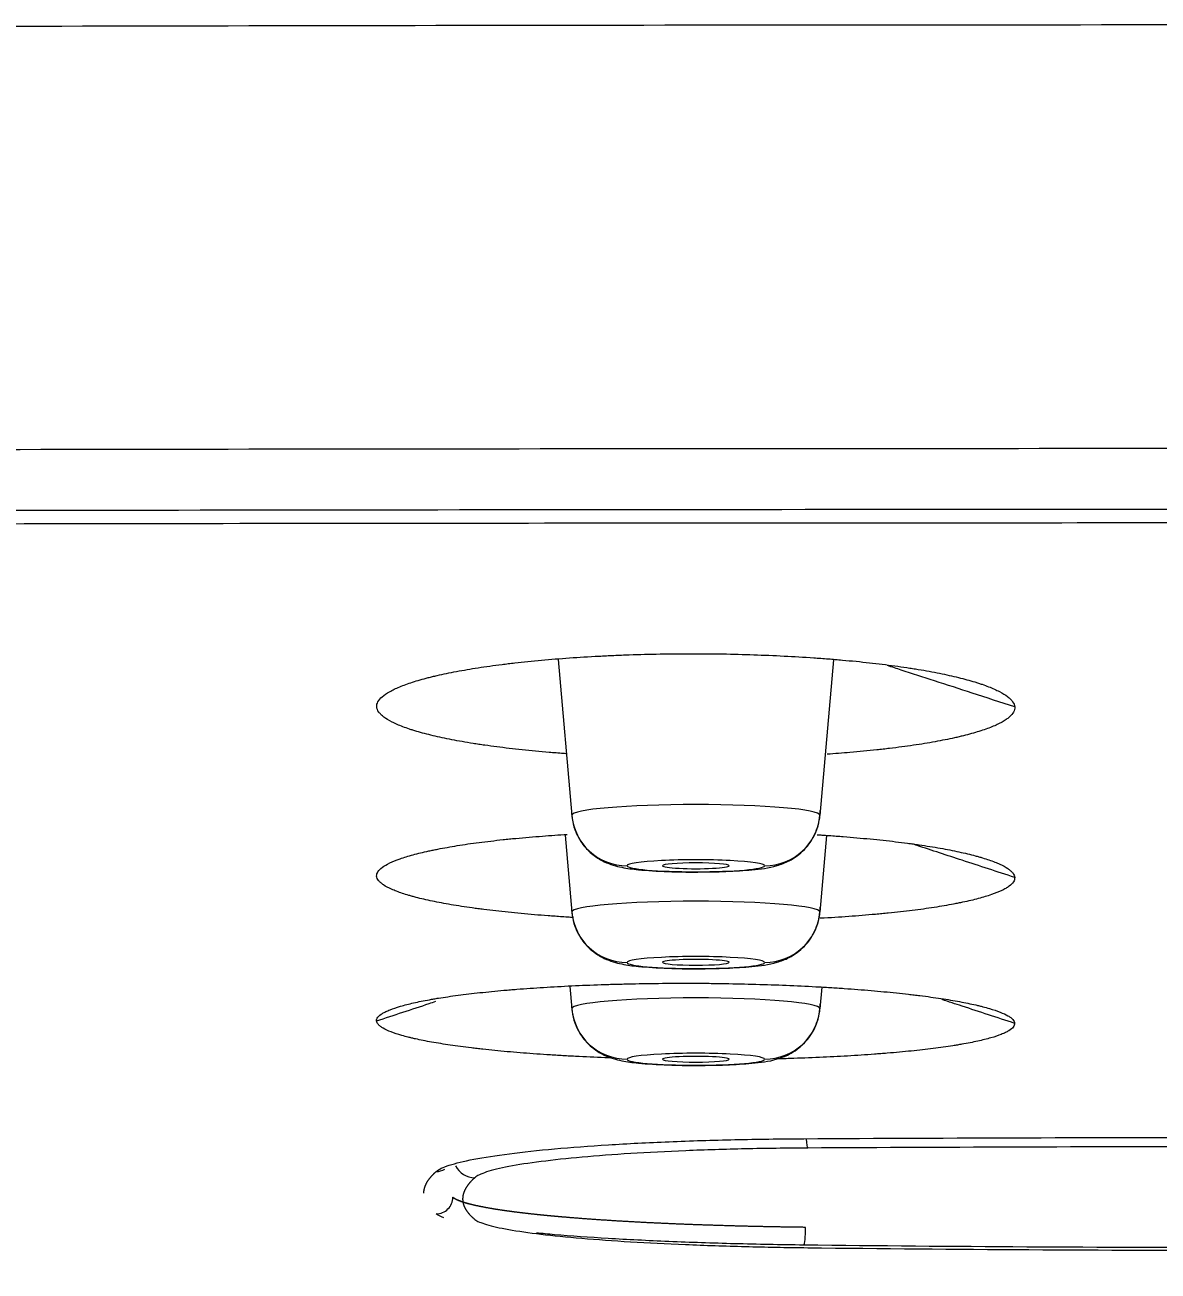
# Model space of a CAD drawing. Header units: millimetres. Extents: x 2433 to 4809, y -10272 to -6912.
# Drawn here: x 3162.69 to 3183.12, y -8021.01 to -7998.55 of the extents above; entities that cross this region are included whole.
import ezdxf

# ---------------------------------------------------------------- set-up
doc = ezdxf.new("R2010")
doc.units = ezdxf.units.MM
doc.layers.add('DIM', color=3, linetype='Continuous', lineweight=13)
doc.styles.add('ARIAL', font='arial.ttf')
doc.dimstyles.get("Standard").update_dxf_attribs({"dimtxt": 15, "dimasz": 15, "dimexe": 0.18, "dimexo": 0.0625, "dimgap": 4, "dimtad": 0, "dimtih": 1, "dimtoh": 1, "dimdec": 1, "dimdsep": 46, "dimtxsty": 'ARIAL', "dimcen": 0, "dimclrd": 3, "dimclre": 3, "dimclrt": 3, "dimadec": 0, "dimazin": 0, "dimtfac": 1, "dimtdec": 1, "dimtofl": 0, "dimtmove": 0, "dimatfit": 3, "dimfxl": 1, "dimtolj": 1, "dimtzin": 0, "dimarcsym": 0})

# ---------------------------------------------------------------- blocks, each defined once
blk = doc.blocks.new('*D39')
at = {"layer": 'Defpoints', "color": 0, "transparency": 16777216}
for p in [(3049.874, -8014.142), (3319.8, -8014.414), (3319.8, -8083.189)]:
    blk.add_point(p, dxfattribs=at)
at = {"layer": 'DIM', "color": 3, "lineweight": -2, "transparency": 16777216}
for p, q in [((3049.874, -8014.204), (3049.874, -8083.369)), ((3319.8, -8014.476), (3319.8, -8083.369)), ((3067.874, -8083.189), (3233.417, -8083.189)), ((3301.8, -8083.189), (3283.432, -8083.189))]:
    blk.add_line(p, q, dxfattribs=at)
at = {"layer": 'DIM', "color": 3, "transparency": 16777216}
for points in [[(3067.874, -8080.189), (3067.874, -8086.189), (3049.874, -8083.189)], [(3301.8, -8080.189), (3301.8, -8086.189), (3319.8, -8083.189)]]:
    blk.add_solid(points, dxfattribs=at)
at = {"layer": 'DIM', "color": 3, "transparency": 16777216, "insert": (3258.425, -8083.189), "char_height": 18, "attachment_point": 5, "style": 'ARIAL'}
blk.add_mtext('\\A1;270', dxfattribs=at)

msp = doc.modelspace()

# ---------------------------------------------------------------- linework, layer by layer
at = {"linetype": 'Continuous', "lineweight": 18}
for p, q in [((3172.305, -8009.988), (3172.551, -8012.797)), ((3177.27, -8009.992), (3177.024, -8012.797)), ((3172.429, -8013.154), (3172.551, -8014.54)), ((3177.145, -8013.161), (3177.024, -8014.54)), ((3172.516, -8015.881), (3172.551, -8016.283)), ((3177.058, -8015.892), (3177.024, -8016.283))]:
    msp.add_line(p, q, dxfattribs=at)
at = {"linetype": 'Continuous', "lineweight": 13}
for centre, major_axis, ratio, start_param, end_param in [((3174.787, -8012.797), (-2.236, 0), 0.087156, 3.141593, 6.283185), ((3173.547, -8012.71), (1, 0), 0.996195, 3.228859, 4.712389), ((3176.028, -8012.71), (-1, 0), 0.996195, 1.570796, 3.054326), ((3174.787, -8013.706), (1.24, 0), 0.087156, 0, 3.141593), ((3174.787, -8013.706), (1.24, 0), 0.087156, 3.141593, 6.283185), ((3174.787, -8014.54), (-2.236, 0), 0.087156, 3.141593, 6.283185), ((3173.547, -8014.453), (1, 0), 0.996195, 3.228859, 4.712389), ((3176.028, -8014.453), (-1, 0), 0.996195, 1.570796, 3.054326), ((3174.787, -8015.45), (1.24, 0), 0.087156, 0, 3.141593), ((3174.787, -8015.45), (1.24, 0), 0.087156, 3.141593, 6.283185), ((3174.787, -8016.283), (-2.236, 0), 0.087156, 3.141593, 6.283185), ((3173.547, -8016.196), (1, 0), 0.996195, 3.228859, 4.712389), ((3176.028, -8016.196), (-1, 0), 0.996195, 1.570796, 3.054326), ((3174.787, -8017.193), (1.24, 0), 0.087156, 0, 3.141593), ((3174.787, -8017.193), (1.24, 0), 0.087156, 3.141593, 6.283185), ((3176.806, -8018.395), (-0.002, 0.4), 0.099263, 2.189985, 3.042534), ((3170.109, -8018.918), (0.2, -0.223), 0.990754, 5.539274, 6.087322), ((3170.806, -8018.93), (-0.267, 0.298), 0.990756, 1.323308, 2.398224), ((3170.109, -8019.682), (0.19, 0.232), 0.991435, 3.824618, 5.403863), ((3176.736, -8020.244), (0.004, 0.3), 0.09872, 3.217163, 4.771994)]:
    msp.add_ellipse(centre, major_axis=major_axis, ratio=ratio, start_param=start_param, end_param=end_param, dxfattribs=at)
at = {"linetype": 'Continuous', "lineweight": 18}
for centre, major_axis, start_param, end_param in [((3174.787, -8013.706), (-0.6, 0), 3.141593, 6.283185), ((3174.787, -8013.706), (-0.6, 0), 0, 3.141593), ((3174.787, -8015.446), (0.6, 0), 0, 3.141593), ((3174.787, -8015.446), (0.6, 0), 3.141593, 6.283185), ((3174.787, -8017.193), (0.6, 0), 0, 3.141593), ((3174.787, -8017.193), (0.6, 0), 3.141593, 6.283185)]:
    msp.add_ellipse(centre, major_axis=major_axis, ratio=0.087156, start_param=start_param, end_param=end_param, dxfattribs=at)
at = {"linetype": 'Continuous', "lineweight": 13}
for points, knots in [([(3280.579, -7999.008), (3279.583, -7998.993), (3278.587, -7998.984), (3276.593, -7998.966), (3275.597, -7998.957), (3272.607, -7998.93), (3270.613, -7998.912), (3264.63, -7998.862), (3260.64, -7998.831), (3248.666, -7998.746), (3240.679, -7998.698), (3224.7, -7998.623), (3216.707, -7998.595), (3200.716, -7998.558), (3192.717, -7998.549), (3176.724, -7998.55), (3168.729, -7998.561), (3152.74, -7998.601), (3144.745, -7998.631), (3128.766, -7998.71), (3120.781, -7998.759), (3108.812, -7998.847), (3104.823, -7998.879), (3098.843, -7998.93), (3096.849, -7998.947), (3093.86, -7998.975), (3092.863, -7998.984), (3090.871, -7999.003), (3089.874, -7999.012), (3088.878, -7999.027)], [0, 0, 0, 0, 0.015625, 0.015625, 0.03125, 0.03125, 0.0625, 0.0625, 0.125, 0.125, 0.25, 0.25, 0.375, 0.375, 0.5, 0.5, 0.625, 0.625, 0.75, 0.75, 0.875, 0.875, 0.9375, 0.9375, 0.96875, 0.96875, 0.984375, 0.984375, 1, 1, 1, 1]), ([(3088.856, -8006.517), (3090.849, -8006.505), (3092.842, -8006.49), (3096.829, -8006.464), (3098.823, -8006.452), (3104.806, -8006.415), (3108.796, -8006.392), (3120.771, -8006.33), (3128.759, -8006.295), (3144.741, -8006.238), (3152.735, -8006.217), (3168.729, -8006.188), (3176.729, -8006.181), (3192.726, -8006.179), (3200.723, -8006.185), (3216.716, -8006.211), (3224.713, -8006.23), (3240.698, -8006.283), (3248.686, -8006.317), (3260.659, -8006.377), (3264.65, -8006.399), (3270.633, -8006.434), (3272.627, -8006.446), (3276.614, -8006.472), (3278.608, -8006.486), (3280.601, -8006.498)], [0, 0, 0, 0, 0.03125, 0.03125, 0.0625, 0.0625, 0.125, 0.125, 0.25, 0.25, 0.375, 0.375, 0.5, 0.5, 0.625, 0.625, 0.75, 0.75, 0.875, 0.875, 0.9375, 0.9375, 0.96875, 0.96875, 1, 1, 1, 1]), ([(3280.526, -8007.606), (3280.519, -8007.606), (3280.499, -8007.605), (3280.457, -8007.605), (3280.395, -8007.605), (3280.312, -8007.604), (3280.209, -8007.603), (3280.085, -8007.602), (3279.941, -8007.601), (3279.776, -8007.6), (3279.59, -8007.599), (3279.384, -8007.598), (3279.157, -8007.596), (3278.909, -8007.594), (3278.641, -8007.593), (3278.353, -8007.591), (3278.044, -8007.589), (3277.714, -8007.587), (3277.364, -8007.584), (3276.993, -8007.582), (3276.601, -8007.579), (3276.189, -8007.577), (3275.756, -8007.574), (3275.303, -8007.571), (3274.829, -8007.568), (3274.335, -8007.565), (3273.82, -8007.561), (3273.284, -8007.558), (3272.727, -8007.555), (3272.151, -8007.551), (3271.553, -8007.547), (3270.935, -8007.543), (3270.296, -8007.54), (3269.637, -8007.536), (3268.957, -8007.531), (3268.256, -8007.527), (3267.535, -8007.523), (3266.793, -8007.519), (3266.03, -8007.514), (3265.247, -8007.51), (3264.443, -8007.505), (3263.619, -8007.501), (3262.774, -8007.496), (3261.908, -8007.491), (3261.022, -8007.486), (3260.115, -8007.481), (3259.187, -8007.476), (3258.239, -8007.471), (3257.27, -8007.466), (3256.28, -8007.461), (3255.27, -8007.456), (3254.239, -8007.451), (3252.039, -8007.44), (3248.746, -8007.425), (3244.434, -8007.406), (3240.329, -8007.389), (3236.431, -8007.375), (3230.323, -8007.353), (3221.659, -8007.327), (3210.09, -8007.302), (3197.687, -8007.286), (3184.666, -8007.281), (3171.625, -8007.289), (3159.16, -8007.308), (3147.654, -8007.335), (3139.153, -8007.362), (3133.041, -8007.385), (3128.698, -8007.402), (3123.462, -8007.425), (3119.206, -8007.445), (3116.239, -8007.46), (3114.87, -8007.467), (3113.536, -8007.474), (3112.237, -8007.481), (3110.973, -8007.488), (3109.745, -8007.494), (3108.552, -8007.501), (3107.394, -8007.507), (3106.272, -8007.514), (3105.185, -8007.52), (3104.133, -8007.526), (3103.117, -8007.533), (3102.135, -8007.538), (3101.189, -8007.544), (3100.278, -8007.55), (3099.403, -8007.555), (3098.562, -8007.561), (3097.757, -8007.566), (3096.987, -8007.571), (3096.252, -8007.575), (3095.553, -8007.58), (3094.888, -8007.584), (3094.259, -8007.588), (3093.665, -8007.592), (3093.106, -8007.596), (3092.583, -8007.6), (3092.094, -8007.603), (3091.641, -8007.606), (3091.223, -8007.609), (3090.84, -8007.611), (3090.492, -8007.614), (3090.179, -8007.616), (3089.902, -8007.618), (3089.66, -8007.62), (3089.453, -8007.621), (3089.281, -8007.622), (3089.144, -8007.623), (3089.042, -8007.624), (3088.976, -8007.625), (3088.943, -8007.625), (3088.933, -8007.625)], [0, 0, 0, 0, 0.00011, 0.000328, 0.000653, 0.001086, 0.001627, 0.002275, 0.003031, 0.003894, 0.004865, 0.005944, 0.007131, 0.008425, 0.009827, 0.011336, 0.012953, 0.014678, 0.01651, 0.01845, 0.020497, 0.022652, 0.024915, 0.027286, 0.029764, 0.03235, 0.035043, 0.037844, 0.040753, 0.043769, 0.046893, 0.050125, 0.053464, 0.056911, 0.060465, 0.064127, 0.067897, 0.071775, 0.07576, 0.079853, 0.084053, 0.088361, 0.092777, 0.0973, 0.101931, 0.10667, 0.111516, 0.11647, 0.121531, 0.126701, 0.131977, 0.137362, 0.142854, 0.166443, 0.188951, 0.210378, 0.230724, 0.249989, 0.305985, 0.366316, 0.430982, 0.499982, 0.569953, 0.634944, 0.694953, 0.74998, 0.767983, 0.79065, 0.817983, 0.849981, 0.857318, 0.86447, 0.871439, 0.878224, 0.884825, 0.891243, 0.897476, 0.903525, 0.909391, 0.915072, 0.92057, 0.925883, 0.931013, 0.935959, 0.940721, 0.945299, 0.949693, 0.953903, 0.957929, 0.961772, 0.96543, 0.968905, 0.972196, 0.975302, 0.978225, 0.980964, 0.983519, 0.98589, 0.988078, 0.990081, 0.9919, 0.993536, 0.994988, 0.996256, 0.997339, 0.998239, 0.998955, 0.999487, 0.999836, 1, 1, 1, 1]), ([(3180.534, -8010.842), (3180.279, -8010.759), (3179.797, -8010.602), (3179.115, -8010.381), (3178.606, -8010.216), (3178.325, -8010.124), (3178.244, -8010.098)], [0, 0, 0, 0, 0.333875, 0.631636, 0.893282, 1, 1, 1, 1]), ([(3180.534, -8013.916), (3180.219, -8013.813), (3179.632, -8013.621), (3179.014, -8013.419), (3178.711, -8013.32), (3178.679, -8013.31)], [0, 0, 0, 0, 0.509658, 0.948817, 1, 1, 1, 1]), ([(3169.032, -8016.501), (3169.349, -8016.397), (3169.706, -8016.279), (3170.063, -8016.162), (3170.103, -8016.148)], [0, 0, 0, 0, 0.886591, 1, 1, 1, 1]), ([(3180.533, -8016.546), (3180.218, -8016.443), (3179.782, -8016.3), (3179.346, -8016.157), (3179.225, -8016.117)], [0, 0, 0, 0, 0.723565, 1, 1, 1, 1]), ([(3170.803, -8019.328), (3170.799, -8019.331), (3170.792, -8019.337), (3170.783, -8019.346), (3170.773, -8019.356), (3170.763, -8019.365), (3170.754, -8019.374), (3170.745, -8019.383), (3170.737, -8019.392), (3170.728, -8019.401), (3170.72, -8019.411), (3170.712, -8019.42), (3170.704, -8019.429), (3170.697, -8019.438), (3170.689, -8019.447), (3170.682, -8019.456), (3170.675, -8019.465), (3170.669, -8019.475), (3170.663, -8019.484), (3170.657, -8019.493), (3170.651, -8019.502), (3170.645, -8019.511), (3170.64, -8019.52), (3170.635, -8019.529), (3170.63, -8019.538), (3170.625, -8019.547), (3170.621, -8019.556), (3170.617, -8019.565), (3170.613, -8019.574), (3170.609, -8019.583), (3170.606, -8019.592), (3170.603, -8019.601), (3170.6, -8019.61), (3170.597, -8019.619), (3170.595, -8019.628), (3170.593, -8019.637), (3170.591, -8019.646), (3170.589, -8019.655), (3170.588, -8019.663), (3170.586, -8019.672), (3170.585, -8019.681), (3170.585, -8019.69), (3170.584, -8019.699), (3170.584, -8019.706), (3170.584, -8019.711), (3170.584, -8019.712)], [0, 0, 0, 0, 0.023612, 0.047218, 0.070818, 0.094413, 0.118002, 0.141586, 0.165165, 0.18874, 0.212309, 0.235874, 0.259434, 0.28299, 0.306541, 0.330089, 0.353632, 0.377172, 0.400708, 0.42424, 0.447769, 0.471295, 0.494818, 0.518337, 0.541854, 0.565368, 0.58888, 0.612389, 0.635896, 0.6594, 0.682903, 0.706404, 0.729903, 0.7534, 0.776896, 0.800391, 0.823884, 0.847376, 0.870868, 0.894359, 0.917849, 0.941338, 0.964828, 0.988317, 1, 1, 1, 1]), ([(3170.408, -8019.679), (3170.409, -8019.68), (3170.412, -8019.683), (3170.417, -8019.686), (3170.422, -8019.69), (3170.427, -8019.693), (3170.433, -8019.697), (3170.439, -8019.7), (3170.445, -8019.704), (3170.451, -8019.707), (3170.458, -8019.711), (3170.464, -8019.714), (3170.471, -8019.718), (3170.479, -8019.721), (3170.486, -8019.725), (3170.494, -8019.728), (3170.501, -8019.732), (3170.51, -8019.735), (3170.518, -8019.738), (3170.526, -8019.742), (3170.535, -8019.745), (3170.544, -8019.748), (3170.553, -8019.752), (3170.562, -8019.755), (3170.572, -8019.758), (3170.581, -8019.762), (3170.591, -8019.765), (3170.601, -8019.768), (3170.612, -8019.771), (3170.622, -8019.775), (3170.633, -8019.778), (3170.643, -8019.781), (3170.654, -8019.784), (3170.665, -8019.787), (3170.677, -8019.79), (3170.688, -8019.793), (3170.7, -8019.797), (3170.711, -8019.8), (3170.723, -8019.803), (3170.735, -8019.806), (3170.748, -8019.809), (3170.76, -8019.812), (3170.772, -8019.815), (3170.785, -8019.818), (3170.798, -8019.821), (3170.811, -8019.824), (3170.824, -8019.827), (3170.837, -8019.83), (3170.85, -8019.832), (3170.864, -8019.835), (3170.877, -8019.838), (3170.891, -8019.841), (3170.905, -8019.844), (3170.919, -8019.847), (3170.933, -8019.849), (3170.947, -8019.852), (3170.961, -8019.855), (3170.976, -8019.858), (3170.99, -8019.86), (3171.005, -8019.863), (3171.019, -8019.866), (3171.034, -8019.868), (3171.049, -8019.871), (3171.064, -8019.874), (3171.079, -8019.876), (3171.094, -8019.879), (3171.11, -8019.882), (3171.125, -8019.884), (3171.14, -8019.887), (3171.156, -8019.889), (3171.171, -8019.892), (3171.187, -8019.894), (3171.203, -8019.897), (3171.219, -8019.899), (3171.235, -8019.902), (3171.251, -8019.904), (3171.267, -8019.906), (3171.283, -8019.909), (3171.299, -8019.911), (3171.315, -8019.914), (3171.331, -8019.916), (3171.347, -8019.918), (3171.364, -8019.921), (3171.38, -8019.923), (3171.397, -8019.925), (3171.413, -8019.927), (3171.43, -8019.93), (3171.446, -8019.932), (3171.463, -8019.934), (3171.48, -8019.936), (3171.496, -8019.938), (3171.513, -8019.941), (3171.53, -8019.943), (3171.547, -8019.945), (3171.564, -8019.947), (3171.58, -8019.949), (3171.597, -8019.951), (3171.614, -8019.953), (3171.631, -8019.955), (3171.648, -8019.957), (3171.665, -8019.959), (3171.682, -8019.961), (3171.699, -8019.963), (3171.716, -8019.965), (3171.733, -8019.967), (3171.75, -8019.969), (3171.767, -8019.971), (3171.784, -8019.973), (3171.801, -8019.975), (3171.818, -8019.977), (3171.835, -8019.979), (3171.852, -8019.981), (3171.869, -8019.982), (3171.886, -8019.984), (3171.904, -8019.986), (3171.921, -8019.988), (3171.938, -8019.99), (3171.955, -8019.991), (3171.972, -8019.993), (3171.989, -8019.995), (3172.006, -8019.997), (3172.023, -8019.998), (3172.039, -8020), (3172.056, -8020.002), (3172.073, -8020.003), (3172.09, -8020.005), (3172.107, -8020.007), (3172.124, -8020.008), (3172.141, -8020.01), (3172.157, -8020.011), (3172.174, -8020.013), (3172.191, -8020.015), (3172.208, -8020.016), (3172.224, -8020.018), (3172.241, -8020.019), (3172.258, -8020.021), (3172.274, -8020.022), (3172.291, -8020.024), (3172.307, -8020.025), (3172.323, -8020.027), (3172.34, -8020.028), (3172.356, -8020.029), (3172.373, -8020.031), (3172.389, -8020.032), (3172.405, -8020.034), (3172.421, -8020.035), (3172.437, -8020.036), (3172.469, -8020.039), (3172.517, -8020.043), (3172.581, -8020.048), (3172.646, -8020.053), (3172.712, -8020.059), (3172.778, -8020.064), (3172.845, -8020.068), (3172.912, -8020.073), (3172.98, -8020.078), (3173.048, -8020.083), (3173.117, -8020.087), (3173.187, -8020.092), (3173.257, -8020.096), (3173.327, -8020.101), (3173.398, -8020.105), (3173.469, -8020.109), (3173.541, -8020.113), (3173.613, -8020.117), (3173.686, -8020.121), (3173.759, -8020.125), (3173.832, -8020.129), (3173.906, -8020.133), (3173.98, -8020.137), (3174.055, -8020.14), (3174.13, -8020.144), (3174.205, -8020.147), (3174.28, -8020.15), (3174.356, -8020.154), (3174.432, -8020.157), (3174.508, -8020.16), (3174.585, -8020.163), (3174.661, -8020.166), (3174.738, -8020.169), (3174.815, -8020.172), (3174.893, -8020.175), (3174.97, -8020.177), (3175.048, -8020.18), (3175.126, -8020.182), (3175.204, -8020.185), (3175.282, -8020.187), (3175.36, -8020.189), (3175.438, -8020.191), (3175.516, -8020.194), (3175.594, -8020.196), (3175.673, -8020.198), (3175.751, -8020.2), (3175.829, -8020.201), (3175.908, -8020.203), (3175.986, -8020.205), (3176.064, -8020.206), (3176.143, -8020.208), (3176.221, -8020.209), (3176.299, -8020.211), (3176.377, -8020.212), (3176.455, -8020.213), (3176.533, -8020.214), (3176.611, -8020.216), (3176.688, -8020.217), (3176.74, -8020.217), (3176.766, -8020.218)], [0, 0, 0, 0, 0.004487, 0.008961, 0.013422, 0.017868, 0.022301, 0.02672, 0.031125, 0.035516, 0.039894, 0.044257, 0.048607, 0.052942, 0.057264, 0.061571, 0.065865, 0.070144, 0.074409, 0.07866, 0.082896, 0.087119, 0.091327, 0.095521, 0.0997, 0.103865, 0.108015, 0.112151, 0.116273, 0.12038, 0.124472, 0.12855, 0.132614, 0.136662, 0.140696, 0.144716, 0.14872, 0.15271, 0.156685, 0.160645, 0.164591, 0.168521, 0.172437, 0.176338, 0.180224, 0.184095, 0.187951, 0.191792, 0.195618, 0.199429, 0.203225, 0.207006, 0.210772, 0.214523, 0.218259, 0.22198, 0.225685, 0.229376, 0.233051, 0.236711, 0.240357, 0.243986, 0.247601, 0.251201, 0.254785, 0.258354, 0.261908, 0.265446, 0.26897, 0.272478, 0.27597, 0.279448, 0.28291, 0.286358, 0.28979, 0.293207, 0.296608, 0.299995, 0.303366, 0.306723, 0.310064, 0.31339, 0.316701, 0.319997, 0.323278, 0.326543, 0.329794, 0.33303, 0.33625, 0.339456, 0.342646, 0.345821, 0.348982, 0.352127, 0.355257, 0.358373, 0.361473, 0.364558, 0.367628, 0.370683, 0.373724, 0.376749, 0.379759, 0.382754, 0.385735, 0.3887, 0.39165, 0.394586, 0.397506, 0.400411, 0.403302, 0.406177, 0.409038, 0.411883, 0.414714, 0.41753, 0.420331, 0.423116, 0.425887, 0.428643, 0.431384, 0.43411, 0.436822, 0.439518, 0.442199, 0.444866, 0.447517, 0.450154, 0.452776, 0.455382, 0.457974, 0.460551, 0.463113, 0.46566, 0.468193, 0.47071, 0.473213, 0.4757, 0.478173, 0.480631, 0.483074, 0.485502, 0.487915, 0.490313, 0.492697, 0.495065, 0.497419, 0.499758, 0.508951, 0.518124, 0.527277, 0.536411, 0.545524, 0.554618, 0.563692, 0.572746, 0.58178, 0.590795, 0.59979, 0.608766, 0.617722, 0.626658, 0.635575, 0.644473, 0.653351, 0.66221, 0.67105, 0.67987, 0.688671, 0.697453, 0.706215, 0.714959, 0.723684, 0.732389, 0.741076, 0.749744, 0.758393, 0.767023, 0.775633, 0.784223, 0.792793, 0.801343, 0.809873, 0.818382, 0.82687, 0.835338, 0.843784, 0.852209, 0.860612, 0.868994, 0.877353, 0.885691, 0.894006, 0.902299, 0.910569, 0.918816, 0.927041, 0.935242, 0.94342, 0.951574, 0.959705, 0.967812, 0.975895, 0.983954, 0.991989, 1, 1, 1, 1])]:
    msp.add_open_spline(points, degree=3, knots=knots, dxfattribs=at)
at = {"linetype": 'Continuous', "lineweight": 18}
for points, knots in [([(3089.038, -8007.828), (3089.043, -8007.828), (3089.057, -8007.828), (3089.081, -8007.828), (3089.111, -8007.827), (3089.148, -8007.827), (3089.191, -8007.827), (3089.24, -8007.827), (3089.297, -8007.826), (3089.359, -8007.826), (3089.428, -8007.825), (3089.504, -8007.825), (3089.586, -8007.824), (3089.675, -8007.823), (3089.77, -8007.823), (3089.872, -8007.822), (3089.98, -8007.821), (3090.095, -8007.821), (3090.216, -8007.82), (3090.344, -8007.819), (3090.478, -8007.818), (3090.619, -8007.817), (3090.767, -8007.816), (3090.921, -8007.816), (3091.081, -8007.815), (3091.248, -8007.814), (3091.422, -8007.813), (3091.601, -8007.812), (3091.788, -8007.81), (3091.981, -8007.809), (3092.18, -8007.808), (3092.386, -8007.807), (3092.599, -8007.806), (3092.818, -8007.804), (3093.043, -8007.803), (3093.275, -8007.802), (3093.514, -8007.8), (3093.759, -8007.799), (3094.011, -8007.797), (3094.269, -8007.796), (3094.533, -8007.794), (3094.804, -8007.793), (3095.082, -8007.791), (3095.366, -8007.789), (3095.657, -8007.788), (3095.954, -8007.786), (3096.258, -8007.784), (3096.568, -8007.782), (3096.885, -8007.78), (3097.208, -8007.779), (3097.538, -8007.777), (3097.874, -8007.775), (3098.217, -8007.773), (3098.566, -8007.771), (3098.922, -8007.769), (3099.284, -8007.767), (3099.653, -8007.765), (3100.028, -8007.763), (3100.41, -8007.761), (3100.799, -8007.758), (3101.193, -8007.756), (3101.595, -8007.754), (3102.003, -8007.752), (3102.417, -8007.75), (3102.838, -8007.747), (3103.266, -8007.745), (3103.7, -8007.743), (3104.141, -8007.74), (3104.588, -8007.738), (3105.041, -8007.735), (3105.501, -8007.733), (3105.968, -8007.731), (3106.441, -8007.728), (3106.921, -8007.726), (3107.407, -8007.723), (3107.9, -8007.721), (3108.399, -8007.718), (3108.905, -8007.716), (3109.418, -8007.713), (3109.936, -8007.71), (3110.462, -8007.708), (3110.994, -8007.705), (3111.532, -8007.703), (3112.077, -8007.7), (3112.629, -8007.697), (3113.187, -8007.695), (3113.752, -8007.692), (3114.323, -8007.689), (3114.9, -8007.686), (3115.485, -8007.684), (3116.075, -8007.681), (3116.673, -8007.678), (3117.277, -8007.676), (3117.887, -8007.673), (3118.504, -8007.67), (3119.127, -8007.667), (3119.757, -8007.665), (3120.394, -8007.662), (3121.037, -8007.659), (3121.686, -8007.656), (3122.342, -8007.654), (3123.005, -8007.651), (3123.674, -8007.648), (3124.35, -8007.645), (3125.032, -8007.643), (3125.721, -8007.64), (3126.416, -8007.637), (3127.118, -8007.634), (3127.827, -8007.632), (3128.542, -8007.629), (3129.263, -8007.626), (3129.991, -8007.624), (3130.726, -8007.621), (3131.467, -8007.618), (3132.215, -8007.616), (3132.969, -8007.613), (3133.73, -8007.61), (3134.497, -8007.608), (3135.271, -8007.605), (3136.052, -8007.603), (3139.988, -8007.59), (3146.968, -8007.57), (3156.879, -8007.548), (3166.457, -8007.532), (3175.702, -8007.523), (3185.547, -8007.519), (3196.237, -8007.522), (3208.013, -8007.534), (3220.183, -8007.556), (3231.714, -8007.586), (3242.281, -8007.622), (3250.541, -8007.654), (3257.458, -8007.685), (3262.741, -8007.711), (3266.978, -8007.733), (3270.131, -8007.75), (3272.688, -8007.764), (3274.694, -8007.776), (3276.127, -8007.784), (3276.986, -8007.789), (3277.711, -8007.794), (3278.269, -8007.797), (3278.626, -8007.799), (3278.884, -8007.801), (3279.043, -8007.802), (3279.137, -8007.802), (3279.2, -8007.803), (3279.265, -8007.803), (3279.329, -8007.803), (3279.392, -8007.804), (3279.454, -8007.804), (3279.516, -8007.804), (3279.578, -8007.805), (3279.639, -8007.805), (3279.699, -8007.805), (3279.758, -8007.806), (3279.817, -8007.806), (3279.876, -8007.806), (3279.933, -8007.806), (3279.99, -8007.807), (3280.047, -8007.807), (3280.102, -8007.807), (3280.158, -8007.807), (3280.212, -8007.808), (3280.266, -8007.808), (3280.319, -8007.808), (3280.372, -8007.808), (3280.407, -8007.809), (3280.424, -8007.809)], [0, 0, 0, 0, 0.00009, 0.000214, 0.000373, 0.000565, 0.000792, 0.001052, 0.001347, 0.001676, 0.002038, 0.002435, 0.002866, 0.003331, 0.003831, 0.004364, 0.004931, 0.005533, 0.006168, 0.006838, 0.007542, 0.008279, 0.009051, 0.009857, 0.010697, 0.011572, 0.01248, 0.013422, 0.014398, 0.015409, 0.016453, 0.017532, 0.018645, 0.019791, 0.020972, 0.022187, 0.023436, 0.024719, 0.026036, 0.027387, 0.028773, 0.030192, 0.031646, 0.033133, 0.034655, 0.03621, 0.0378, 0.039424, 0.041082, 0.042774, 0.0445, 0.04626, 0.048054, 0.049882, 0.051745, 0.053641, 0.055572, 0.057536, 0.059535, 0.061568, 0.063634, 0.065735, 0.06787, 0.070039, 0.072242, 0.074479, 0.076751, 0.079056, 0.081395, 0.083769, 0.086176, 0.088618, 0.091093, 0.093603, 0.096147, 0.098725, 0.101337, 0.103983, 0.106663, 0.109377, 0.112125, 0.114907, 0.117724, 0.120574, 0.123459, 0.126377, 0.12933, 0.132317, 0.135337, 0.138392, 0.141481, 0.144604, 0.147761, 0.150952, 0.154177, 0.157437, 0.16073, 0.164057, 0.167419, 0.170814, 0.174244, 0.177708, 0.181205, 0.184737, 0.188303, 0.191903, 0.195537, 0.199205, 0.202907, 0.206644, 0.210414, 0.214218, 0.218057, 0.221929, 0.225836, 0.229776, 0.233751, 0.23776, 0.241803, 0.24588, 0.249991, 0.303491, 0.355239, 0.405237, 0.453486, 0.499984, 0.559382, 0.620846, 0.684379, 0.749981, 0.801489, 0.849982, 0.879494, 0.909989, 0.932861, 0.945993, 0.959494, 0.972996, 0.977496, 0.981997, 0.986498, 0.988888, 0.990758, 0.992108, 0.992938, 0.993249, 0.99359, 0.993928, 0.994262, 0.994594, 0.994922, 0.995247, 0.995568, 0.995886, 0.996201, 0.996513, 0.996822, 0.997127, 0.997429, 0.997728, 0.998023, 0.998315, 0.998604, 0.99889, 0.999172, 0.999451, 0.999727, 1, 1, 1, 1]), ([(3169.036, -8010.842), (3169.034, -8010.811), (3169.041, -8010.78), (3169.074, -8010.719), (3169.126, -8010.658), (3169.213, -8010.598), (3169.293, -8010.553), (3169.321, -8010.538), (3169.382, -8010.509), (3169.415, -8010.494), (3169.519, -8010.451), (3169.597, -8010.423), (3169.768, -8010.368), (3169.861, -8010.341), (3169.989, -8010.308), (3170.015, -8010.302), (3170.068, -8010.289), (3170.095, -8010.282), (3170.177, -8010.263), (3170.234, -8010.251), (3170.409, -8010.214), (3170.533, -8010.191), (3170.793, -8010.146), (3170.93, -8010.125), (3171.145, -8010.095), (3171.218, -8010.086), (3171.331, -8010.071), (3171.369, -8010.067), (3171.445, -8010.058), (3171.484, -8010.053), (3171.68, -8010.031), (3171.84, -8010.014), (3172.169, -8009.985), (3172.338, -8009.971), (3172.682, -8009.946), (3172.858, -8009.936), (3173.083, -8009.924), (3173.129, -8009.921), (3173.22, -8009.917), (3173.265, -8009.915), (3173.403, -8009.909), (3173.494, -8009.905), (3173.771, -8009.896), (3173.956, -8009.891), (3174.328, -8009.884), (3174.515, -8009.883), (3174.797, -8009.883), (3174.891, -8009.883), (3175.033, -8009.884), (3175.08, -8009.884), (3175.175, -8009.886), (3175.222, -8009.886), (3175.458, -8009.89), (3175.645, -8009.895), (3176.014, -8009.908), (3176.197, -8009.915), (3176.557, -8009.934), (3176.735, -8009.944), (3176.955, -8009.96), (3176.999, -8009.963), (3177.087, -8009.969), (3177.217, -8009.979), (3177.344, -8009.99), (3177.595, -8010.012), (3177.757, -8010.028), (3178.072, -8010.063), (3178.224, -8010.082), (3178.445, -8010.112), (3178.518, -8010.122), (3178.624, -8010.138), (3178.659, -8010.144), (3178.729, -8010.155), (3178.763, -8010.16), (3178.932, -8010.188), (3179.06, -8010.212), (3179.3, -8010.26), (3179.413, -8010.286), (3179.625, -8010.338), (3179.723, -8010.365), (3179.837, -8010.4), (3179.86, -8010.407), (3179.903, -8010.421), (3179.967, -8010.442), (3180.026, -8010.463), (3180.137, -8010.507), (3180.268, -8010.565), (3180.365, -8010.625), (3180.425, -8010.671), (3180.443, -8010.687), (3180.474, -8010.718), (3180.487, -8010.733), (3180.519, -8010.78), (3180.532, -8010.811), (3180.534, -8010.842)], [0, 0, 0, 0, 0.03125, 0.03125, 0.0625, 0.09375, 0.09375, 0.109375, 0.109375, 0.125, 0.125, 0.15625, 0.15625, 0.1875, 0.1875, 0.195312, 0.195312, 0.203125, 0.203125, 0.21875, 0.21875, 0.25, 0.25, 0.28125, 0.28125, 0.296875, 0.296875, 0.304687, 0.304687, 0.3125, 0.3125, 0.34375, 0.34375, 0.375, 0.375, 0.40625, 0.40625, 0.414062, 0.414062, 0.421875, 0.421875, 0.4375, 0.4375, 0.46875, 0.46875, 0.5, 0.5, 0.515625, 0.515625, 0.523437, 0.523437, 0.53125, 0.53125, 0.5625, 0.5625, 0.59375, 0.59375, 0.625, 0.625, 0.632812, 0.632812, 0.640625, 0.65625, 0.65625, 0.6875, 0.6875, 0.71875, 0.71875, 0.734375, 0.734375, 0.742187, 0.742187, 0.75, 0.75, 0.78125, 0.78125, 0.8125, 0.8125, 0.84375, 0.84375, 0.851563, 0.851563, 0.859375, 0.875, 0.875, 0.90625, 0.9375, 0.9375, 0.953125, 0.953125, 0.96875, 0.96875, 1, 1, 1, 1]), ([(3172.444, -8011.686), (3172.429, -8011.685), (3172.327, -8011.677), (3172.227, -8011.669), (3171.976, -8011.648), (3171.814, -8011.633), (3171.499, -8011.599), (3171.346, -8011.581), (3171.125, -8011.553), (3171.053, -8011.543), (3170.946, -8011.528), (3170.911, -8011.522), (3170.841, -8011.512), (3170.807, -8011.507), (3170.638, -8011.48), (3170.511, -8011.457), (3170.27, -8011.411), (3170.157, -8011.386), (3169.946, -8011.336), (3169.847, -8011.31), (3169.733, -8011.276), (3169.711, -8011.269), (3169.667, -8011.256), (3169.604, -8011.235), (3169.545, -8011.214), (3169.434, -8011.172), (3169.368, -8011.144), (3169.254, -8011.086), (3169.205, -8011.056), (3169.155, -8011.019), (3169.146, -8011.011), (3169.128, -8010.996), (3169.12, -8010.988), (3169.096, -8010.965), (3169.083, -8010.95), (3169.051, -8010.904), (3169.039, -8010.873), (3169.036, -8010.842)], [0, 0, 0, 0, 0.007808, 0.050947, 0.050947, 0.137224, 0.137224, 0.223502, 0.223502, 0.266641, 0.266641, 0.28821, 0.28821, 0.30978, 0.30978, 0.396057, 0.396057, 0.482335, 0.482335, 0.568612, 0.568612, 0.590182, 0.590182, 0.611751, 0.65489, 0.65489, 0.741167, 0.741167, 0.827445, 0.827445, 0.849014, 0.849014, 0.870584, 0.870584, 0.913722, 0.913722, 1, 1, 1, 1]), ([(3180.534, -8010.842), (3180.537, -8010.873), (3180.53, -8010.904), (3180.497, -8010.965), (3180.472, -8010.996), (3180.42, -8011.041), (3180.401, -8011.056), (3180.357, -8011.086), (3180.333, -8011.1), (3180.254, -8011.145), (3180.193, -8011.174), (3180.054, -8011.23), (3179.977, -8011.257), (3179.805, -8011.311), (3179.712, -8011.337), (3179.584, -8011.369), (3179.558, -8011.375), (3179.505, -8011.387), (3179.478, -8011.394), (3179.395, -8011.412), (3179.338, -8011.424), (3179.163, -8011.459), (3179.039, -8011.482), (3178.779, -8011.524), (3178.642, -8011.544), (3178.426, -8011.573), (3178.353, -8011.582), (3178.24, -8011.596), (3178.202, -8011.6), (3178.125, -8011.609), (3178.087, -8011.613), (3177.891, -8011.634), (3177.73, -8011.65), (3177.431, -8011.675), (3177.293, -8011.686), (3177.153, -8011.696)], [0, 0, 0, 0, 0.084595, 0.084595, 0.16919, 0.16919, 0.211488, 0.211488, 0.253786, 0.253786, 0.338381, 0.338381, 0.422976, 0.422976, 0.507571, 0.507571, 0.52872, 0.52872, 0.549869, 0.549869, 0.592167, 0.592167, 0.676762, 0.676762, 0.761357, 0.761357, 0.803655, 0.803655, 0.824803, 0.824803, 0.845952, 0.845952, 0.930547, 0.930547, 1, 1, 1, 1]), ([(3172.547, -8012.71), (3172.549, -8012.848), (3172.593, -8013.072), (3172.757, -8013.347), (3172.944, -8013.525), (3173.132, -8013.636), (3173.305, -8013.7), (3173.501, -8013.747), (3173.781, -8013.784), (3174.238, -8013.811), (3174.64, -8013.821), (3174.817, -8013.818), (3174.826, -8013.818)], [0, 0, 0, 0, 0.122527, 0.215408, 0.294634, 0.364592, 0.427727, 0.496738, 0.634659, 0.831916, 0.991471, 1, 1, 1, 1]), ([(3174.826, -8013.818), (3175.004, -8013.818), (3175.349, -8013.812), (3175.853, -8013.777), (3176.143, -8013.745), (3176.49, -8013.621), (3176.752, -8013.432), (3176.952, -8013.143), (3177.021, -8012.887), (3177.028, -8012.739), (3177.028, -8012.71)], [0, 0, 0, 0, 0.162675, 0.337768, 0.550867, 0.638384, 0.752048, 0.857541, 0.972916, 1, 1, 1, 1]), ([(3169.034, -8013.892), (3169.033, -8013.865), (3169.041, -8013.839), (3169.075, -8013.786), (3169.128, -8013.733), (3169.217, -8013.681), (3169.325, -8013.63), (3169.387, -8013.605), (3169.527, -8013.555), (3169.605, -8013.531), (3169.778, -8013.484), (3169.872, -8013.461), (3170, -8013.433), (3170.027, -8013.427), (3170.08, -8013.416), (3170.107, -8013.411), (3170.19, -8013.394), (3170.247, -8013.384), (3170.424, -8013.352), (3170.548, -8013.332), (3170.809, -8013.294), (3170.946, -8013.277), (3171.162, -8013.251), (3171.236, -8013.243), (3171.349, -8013.231), (3171.387, -8013.227), (3171.464, -8013.219), (3171.503, -8013.215), (3171.699, -8013.196), (3171.86, -8013.183), (3172.169, -8013.159), (3172.317, -8013.149), (3172.467, -8013.14)], [0, 0, 0, 0, 0.084203, 0.084203, 0.168407, 0.25261, 0.25261, 0.336814, 0.336814, 0.421017, 0.421017, 0.505221, 0.505221, 0.526271, 0.526271, 0.547322, 0.547322, 0.589424, 0.589424, 0.673627, 0.673627, 0.757831, 0.757831, 0.799933, 0.799933, 0.820983, 0.820983, 0.842034, 0.842034, 0.926238, 0.926238, 1, 1, 1, 1]), ([(3176.977, -8013.146), (3177.005, -8013.148), (3177.033, -8013.15), (3177.105, -8013.154), (3177.235, -8013.163), (3177.361, -8013.173), (3177.612, -8013.193), (3177.773, -8013.207), (3178.087, -8013.238), (3178.239, -8013.254), (3178.46, -8013.28), (3178.532, -8013.29), (3178.638, -8013.304), (3178.674, -8013.308), (3178.743, -8013.318), (3178.777, -8013.323), (3178.945, -8013.347), (3179.072, -8013.368), (3179.312, -8013.41), (3179.424, -8013.432), (3179.635, -8013.478), (3179.733, -8013.502), (3179.846, -8013.532), (3179.869, -8013.538), (3179.912, -8013.55), (3179.975, -8013.569), (3180.033, -8013.588), (3180.144, -8013.625), (3180.274, -8013.676), (3180.37, -8013.728), (3180.428, -8013.768), (3180.446, -8013.782), (3180.476, -8013.808), (3180.489, -8013.822), (3180.52, -8013.862), (3180.532, -8013.889), (3180.534, -8013.916)], [0, 0, 0, 0, 0.013434, 0.013434, 0.034425, 0.076406, 0.076406, 0.160369, 0.160369, 0.244333, 0.244333, 0.286314, 0.286314, 0.307305, 0.307305, 0.328296, 0.328296, 0.412259, 0.412259, 0.496222, 0.496222, 0.580185, 0.580185, 0.601176, 0.601176, 0.622166, 0.664148, 0.664148, 0.748111, 0.832074, 0.832074, 0.874055, 0.874055, 0.916037, 0.916037, 1, 1, 1, 1]), ([(3172.583, -8014.639), (3172.557, -8014.638), (3172.532, -8014.636), (3172.463, -8014.632), (3172.334, -8014.623), (3172.207, -8014.614), (3171.957, -8014.595), (3171.795, -8014.582), (3171.481, -8014.552), (3171.329, -8014.536), (3171.108, -8014.511), (3171.036, -8014.502), (3170.929, -8014.489), (3170.894, -8014.484), (3170.825, -8014.475), (3170.791, -8014.471), (3170.623, -8014.447), (3170.496, -8014.427), (3170.256, -8014.387), (3170.144, -8014.365), (3169.933, -8014.321), (3169.835, -8014.299), (3169.722, -8014.269), (3169.7, -8014.263), (3169.657, -8014.251), (3169.593, -8014.233), (3169.535, -8014.215), (3169.425, -8014.179), (3169.36, -8014.154), (3169.247, -8014.103), (3169.198, -8014.078), (3169.149, -8014.045), (3169.14, -8014.039), (3169.123, -8014.025), (3169.114, -8014.019), (3169.092, -8013.999), (3169.079, -8013.986), (3169.048, -8013.946), (3169.036, -8013.919), (3169.034, -8013.892)], [0, 0, 0, 0, 0.01219, 0.01219, 0.033207, 0.075242, 0.075242, 0.159311, 0.159311, 0.24338, 0.24338, 0.285414, 0.285414, 0.306431, 0.306431, 0.327449, 0.327449, 0.411517, 0.411517, 0.495586, 0.495586, 0.579655, 0.579655, 0.600673, 0.600673, 0.62169, 0.663724, 0.663724, 0.747793, 0.747793, 0.831862, 0.831862, 0.852879, 0.852879, 0.873897, 0.873897, 0.915931, 0.915931, 1, 1, 1, 1]), ([(3180.534, -8013.916), (3180.536, -8013.943), (3180.528, -8013.97), (3180.494, -8014.023), (3180.468, -8014.049), (3180.415, -8014.088), (3180.395, -8014.101), (3180.362, -8014.12), (3180.35, -8014.127), (3180.325, -8014.139), (3180.313, -8014.146), (3180.246, -8014.178), (3180.184, -8014.202), (3180.043, -8014.251), (3179.965, -8014.274), (3179.792, -8014.32), (3179.698, -8014.343), (3179.569, -8014.37), (3179.543, -8014.375), (3179.49, -8014.386), (3179.462, -8014.391), (3179.379, -8014.407), (3179.322, -8014.417), (3179.146, -8014.448), (3179.021, -8014.467), (3178.76, -8014.503), (3178.622, -8014.52), (3178.406, -8014.544), (3178.332, -8014.552), (3178.219, -8014.564), (3178.181, -8014.567), (3178.104, -8014.575), (3178.065, -8014.578), (3177.869, -8014.596), (3177.708, -8014.609), (3177.379, -8014.633), (3177.21, -8014.643), (3177.033, -8014.653), (3177.028, -8014.653), (3177.023, -8014.653)], [0, 0, 0, 0, 0.083143, 0.083143, 0.166286, 0.166286, 0.207857, 0.207857, 0.228643, 0.228643, 0.249428, 0.249428, 0.332571, 0.332571, 0.415714, 0.415714, 0.498857, 0.498857, 0.519643, 0.519643, 0.540428, 0.540428, 0.582, 0.582, 0.665142, 0.665142, 0.748285, 0.748285, 0.789857, 0.789857, 0.810642, 0.810642, 0.831428, 0.831428, 0.914571, 0.914571, 0.997714, 0.997714, 1, 1, 1, 1]), ([(3172.547, -8014.453), (3172.549, -8014.591), (3172.593, -8014.815), (3172.757, -8015.091), (3172.944, -8015.268), (3173.132, -8015.379), (3173.305, -8015.443), (3173.501, -8015.49), (3173.781, -8015.527), (3174.238, -8015.554), (3174.64, -8015.565), (3174.817, -8015.561), (3174.826, -8015.561)], [0, 0, 0, 0, 0.122527, 0.215408, 0.294634, 0.364592, 0.427727, 0.496738, 0.634659, 0.831916, 0.991471, 1, 1, 1, 1]), ([(3174.826, -8015.561), (3175.004, -8015.561), (3175.349, -8015.555), (3175.853, -8015.52), (3176.143, -8015.488), (3176.49, -8015.364), (3176.752, -8015.176), (3176.952, -8014.886), (3177.021, -8014.63), (3177.028, -8014.482), (3177.028, -8014.453)], [0, 0, 0, 0, 0.162675, 0.337768, 0.550867, 0.638384, 0.752048, 0.857541, 0.972916, 1, 1, 1, 1]), ([(3169.032, -8016.501), (3169.031, -8016.478), (3169.04, -8016.456), (3169.076, -8016.411), (3169.103, -8016.389), (3169.158, -8016.356), (3169.178, -8016.345), (3169.223, -8016.323), (3169.248, -8016.312), (3169.33, -8016.28), (3169.393, -8016.259), (3169.535, -8016.217), (3169.614, -8016.197), (3169.788, -8016.157), (3169.883, -8016.138), (3170.012, -8016.115), (3170.038, -8016.11), (3170.092, -8016.101), (3170.119, -8016.096), (3170.203, -8016.083), (3170.26, -8016.074), (3170.438, -8016.048), (3170.562, -8016.031), (3170.825, -8016), (3170.963, -8015.985), (3171.179, -8015.964), (3171.253, -8015.957), (3171.367, -8015.947), (3171.405, -8015.944), (3171.482, -8015.938), (3171.521, -8015.934), (3171.718, -8015.919), (3171.879, -8015.908), (3172.209, -8015.887), (3172.378, -8015.878), (3172.724, -8015.861), (3172.9, -8015.854), (3173.126, -8015.847), (3173.171, -8015.845), (3173.262, -8015.842), (3173.308, -8015.841), (3173.446, -8015.837), (3173.537, -8015.835), (3173.813, -8015.829), (3173.998, -8015.826), (3174.37, -8015.823), (3174.557, -8015.822), (3174.839, -8015.823), (3174.933, -8015.824), (3175.075, -8015.825), (3175.122, -8015.826), (3175.217, -8015.827), (3175.264, -8015.828), (3175.5, -8015.832), (3175.686, -8015.836), (3176.054, -8015.846), (3176.236, -8015.853), (3176.596, -8015.867), (3176.773, -8015.876), (3176.993, -8015.888), (3177.036, -8015.89), (3177.123, -8015.895), (3177.253, -8015.903), (3177.379, -8015.911), (3177.629, -8015.929), (3177.79, -8015.941), (3178.104, -8015.968), (3178.255, -8015.982), (3178.475, -8016.005), (3178.547, -8016.013), (3178.653, -8016.025), (3178.688, -8016.029), (3178.757, -8016.037), (3178.791, -8016.041), (3178.959, -8016.062), (3179.085, -8016.08), (3179.324, -8016.116), (3179.436, -8016.135), (3179.645, -8016.174), (3179.743, -8016.194), (3179.856, -8016.22), (3179.878, -8016.225), (3179.921, -8016.236), (3179.983, -8016.252), (3180.041, -8016.267), (3180.151, -8016.3), (3180.279, -8016.343), (3180.374, -8016.387), (3180.432, -8016.421), (3180.449, -8016.432), (3180.479, -8016.455), (3180.491, -8016.466), (3180.521, -8016.501), (3180.532, -8016.523), (3180.533, -8016.546)], [0, 0, 0, 0, 0.03125, 0.03125, 0.0625, 0.0625, 0.078125, 0.078125, 0.09375, 0.09375, 0.125, 0.125, 0.15625, 0.15625, 0.1875, 0.1875, 0.195313, 0.195313, 0.203125, 0.203125, 0.21875, 0.21875, 0.25, 0.25, 0.28125, 0.28125, 0.296875, 0.296875, 0.304688, 0.304688, 0.3125, 0.3125, 0.34375, 0.34375, 0.375, 0.375, 0.40625, 0.40625, 0.414063, 0.414063, 0.421875, 0.421875, 0.4375, 0.4375, 0.46875, 0.46875, 0.5, 0.5, 0.515625, 0.515625, 0.523438, 0.523438, 0.53125, 0.53125, 0.5625, 0.5625, 0.59375, 0.59375, 0.625, 0.625, 0.632813, 0.632813, 0.640625, 0.65625, 0.65625, 0.6875, 0.6875, 0.71875, 0.71875, 0.734375, 0.734375, 0.742188, 0.742188, 0.75, 0.75, 0.78125, 0.78125, 0.8125, 0.8125, 0.84375, 0.84375, 0.851563, 0.851563, 0.859375, 0.875, 0.875, 0.90625, 0.9375, 0.9375, 0.953125, 0.953125, 0.96875, 0.96875, 1, 1, 1, 1]), ([(3172.547, -8016.196), (3172.549, -8016.334), (3172.593, -8016.558), (3172.757, -8016.834), (3172.944, -8017.011), (3173.132, -8017.122), (3173.305, -8017.187), (3173.501, -8017.233), (3173.781, -8017.27), (3174.238, -8017.297), (3174.64, -8017.308), (3174.817, -8017.304), (3174.826, -8017.304)], [0, 0, 0, 0, 0.122527, 0.215408, 0.294634, 0.364592, 0.427727, 0.496738, 0.634659, 0.831916, 0.991471, 1, 1, 1, 1]), ([(3174.826, -8017.304), (3175.004, -8017.304), (3175.349, -8017.298), (3175.853, -8017.263), (3176.143, -8017.232), (3176.49, -8017.107), (3176.752, -8016.919), (3176.952, -8016.629), (3177.021, -8016.373), (3177.028, -8016.225), (3177.028, -8016.196)], [0, 0, 0, 0, 0.162675, 0.337768, 0.550867, 0.638384, 0.752048, 0.857541, 0.972916, 1, 1, 1, 1]), ([(3173.229, -8017.17), (3173.203, -8017.169), (3173.176, -8017.168), (3172.97, -8017.16), (3172.793, -8017.152), (3172.573, -8017.14), (3172.529, -8017.138), (3172.443, -8017.133), (3172.313, -8017.126), (3172.187, -8017.118), (3171.937, -8017.101), (3171.776, -8017.09), (3171.462, -8017.064), (3171.311, -8017.05), (3171.091, -8017.029), (3171.019, -8017.021), (3170.913, -8017.009), (3170.878, -8017.006), (3170.809, -8016.998), (3170.775, -8016.994), (3170.607, -8016.973), (3170.48, -8016.956), (3170.242, -8016.921), (3170.13, -8016.903), (3169.921, -8016.866), (3169.823, -8016.846), (3169.711, -8016.821), (3169.689, -8016.816), (3169.646, -8016.806), (3169.583, -8016.791), (3169.525, -8016.775), (3169.416, -8016.744), (3169.351, -8016.723), (3169.239, -8016.68), (3169.192, -8016.658), (3169.144, -8016.63), (3169.135, -8016.625), (3169.117, -8016.614), (3169.109, -8016.608), (3169.087, -8016.591), (3169.075, -8016.58), (3169.044, -8016.546), (3169.033, -8016.524), (3169.032, -8016.501)], [0, 0, 0, 0, 0.011106, 0.011106, 0.087175, 0.087175, 0.106192, 0.106192, 0.125209, 0.163244, 0.163244, 0.239312, 0.239312, 0.315381, 0.315381, 0.353416, 0.353416, 0.372433, 0.372433, 0.39145, 0.39145, 0.467519, 0.467519, 0.543587, 0.543587, 0.619656, 0.619656, 0.638673, 0.638673, 0.657691, 0.695725, 0.695725, 0.771794, 0.771794, 0.847862, 0.847862, 0.86688, 0.86688, 0.885897, 0.885897, 0.923931, 0.923931, 1, 1, 1, 1]), ([(3180.533, -8016.546), (3180.534, -8016.569), (3180.526, -8016.592), (3180.49, -8016.636), (3180.463, -8016.658), (3180.409, -8016.691), (3180.389, -8016.702), (3180.355, -8016.718), (3180.343, -8016.724), (3180.318, -8016.734), (3180.305, -8016.74), (3180.237, -8016.767), (3180.175, -8016.787), (3180.033, -8016.828), (3179.954, -8016.848), (3179.78, -8016.886), (3179.685, -8016.905), (3179.555, -8016.928), (3179.529, -8016.932), (3179.475, -8016.941), (3179.448, -8016.945), (3179.364, -8016.959), (3179.306, -8016.967), (3179.129, -8016.992), (3179.004, -8017.008), (3178.742, -8017.038), (3178.604, -8017.052), (3178.387, -8017.072), (3178.313, -8017.079), (3178.199, -8017.088), (3178.161, -8017.091), (3178.084, -8017.097), (3178.045, -8017.1), (3177.848, -8017.115), (3177.687, -8017.125), (3177.357, -8017.145), (3177.188, -8017.153), (3176.842, -8017.168), (3176.665, -8017.175), (3176.44, -8017.182), (3176.394, -8017.184), (3176.32, -8017.186), (3176.292, -8017.187), (3176.264, -8017.187)], [0, 0, 0, 0, 0.074602, 0.074602, 0.149204, 0.149204, 0.186505, 0.186505, 0.205155, 0.205155, 0.223805, 0.223805, 0.298407, 0.298407, 0.373009, 0.373009, 0.447611, 0.447611, 0.466261, 0.466261, 0.484912, 0.484912, 0.522213, 0.522213, 0.596814, 0.596814, 0.671416, 0.671416, 0.708717, 0.708717, 0.727368, 0.727368, 0.746018, 0.746018, 0.82062, 0.82062, 0.895222, 0.895222, 0.969824, 0.969824, 0.988474, 0.988474, 1, 1, 1, 1]), ([(3170.107, -8019.216), (3170.15, -8019.178), (3170.23, -8019.14), (3170.456, -8019.066), (3170.604, -8019.03), (3170.97, -8018.96), (3171.183, -8018.927), (3171.669, -8018.865), (3171.941, -8018.835), (3172.544, -8018.781), (3172.867, -8018.757), (3173.556, -8018.714), (3173.922, -8018.695), (3174.692, -8018.664), (3175.087, -8018.651), (3175.896, -8018.633), (3176.31, -8018.627), (3176.735, -8018.625)], [0, 0, 0, 0, 0.125, 0.125, 0.25, 0.25, 0.375, 0.375, 0.5, 0.5, 0.625, 0.625, 0.75, 0.75, 0.875, 0.875, 1, 1, 1, 1]), ([(3176.735, -8018.625), (3179.412, -8018.61), (3182.1, -8018.602), (3187.48, -8018.602), (3190.163, -8018.61), (3192.84, -8018.625)], [0, 0, 0, 0, 0.5, 0.5, 1, 1, 1, 1]), ([(3192.771, -8018.794), (3190.117, -8018.779), (3187.457, -8018.771), (3182.123, -8018.771), (3179.458, -8018.779), (3176.804, -8018.794)], [0, 0, 0, 0, 0.5, 0.5, 1, 1, 1, 1]), ([(3176.804, -8018.794), (3176.42, -8018.796), (3176.044, -8018.801), (3175.312, -8018.817), (3174.954, -8018.828), (3174.257, -8018.857), (3173.925, -8018.874), (3173.302, -8018.913), (3173.01, -8018.935), (3172.464, -8018.983), (3172.217, -8019.01), (3171.777, -8019.066), (3171.584, -8019.096), (3171.253, -8019.159), (3171.119, -8019.192), (3170.914, -8019.259), (3170.842, -8019.293), (3170.803, -8019.328)], [0, 0, 0, 0, 0.125, 0.125, 0.25, 0.25, 0.375, 0.375, 0.5, 0.5, 0.625, 0.625, 0.75, 0.75, 0.875, 0.875, 1, 1, 1, 1]), ([(3169.885, -8019.607), (3169.885, -8019.606), (3169.885, -8019.601), (3169.885, -8019.594), (3169.885, -8019.585), (3169.886, -8019.576), (3169.887, -8019.566), (3169.888, -8019.557), (3169.89, -8019.548), (3169.892, -8019.539), (3169.894, -8019.53), (3169.896, -8019.521), (3169.898, -8019.512), (3169.901, -8019.503), (3169.904, -8019.494), (3169.907, -8019.485), (3169.91, -8019.476), (3169.914, -8019.467), (3169.918, -8019.457), (3169.922, -8019.448), (3169.927, -8019.439), (3169.931, -8019.43), (3169.936, -8019.421), (3169.941, -8019.412), (3169.947, -8019.402), (3169.953, -8019.393), (3169.958, -8019.384), (3169.965, -8019.375), (3169.971, -8019.365), (3169.978, -8019.356), (3169.985, -8019.347), (3169.992, -8019.338), (3169.999, -8019.328), (3170.007, -8019.319), (3170.015, -8019.31), (3170.023, -8019.301), (3170.031, -8019.291), (3170.04, -8019.282), (3170.049, -8019.273), (3170.058, -8019.263), (3170.067, -8019.254), (3170.077, -8019.244), (3170.086, -8019.235), (3170.097, -8019.226), (3170.103, -8019.219), (3170.107, -8019.216)], [0, 0, 0, 0, 0.011837, 0.035323, 0.058808, 0.082294, 0.10578, 0.129267, 0.152755, 0.176244, 0.199733, 0.223224, 0.246716, 0.27021, 0.293705, 0.317202, 0.340701, 0.364202, 0.387705, 0.41121, 0.434718, 0.458229, 0.481742, 0.505258, 0.528777, 0.552299, 0.575824, 0.599353, 0.622885, 0.646421, 0.669961, 0.693505, 0.717053, 0.740605, 0.764162, 0.787723, 0.811288, 0.834859, 0.858435, 0.882015, 0.905601, 0.929193, 0.952789, 0.976392, 1, 1, 1, 1]), ([(3170.709, -8019.805), (3170.703, -8019.804), (3170.689, -8019.8), (3170.668, -8019.794), (3170.647, -8019.788), (3170.627, -8019.782), (3170.607, -8019.776), (3170.588, -8019.77), (3170.569, -8019.764), (3170.551, -8019.757), (3170.534, -8019.751), (3170.518, -8019.745), (3170.503, -8019.738), (3170.488, -8019.732), (3170.474, -8019.725), (3170.461, -8019.718), (3170.448, -8019.712), (3170.437, -8019.705), (3170.426, -8019.698), (3170.416, -8019.692), (3170.411, -8019.687), (3170.408, -8019.685)], [0, 0, 0, 0, 0.04342, 0.093896, 0.144693, 0.195809, 0.247245, 0.298998, 0.351067, 0.40345, 0.456147, 0.509155, 0.562474, 0.616101, 0.670035, 0.724275, 0.778818, 0.833664, 0.888811, 0.944257, 1, 1, 1, 1]), ([(3170.584, -8019.712), (3170.584, -8019.714), (3170.584, -8019.718), (3170.584, -8019.725), (3170.585, -8019.734), (3170.585, -8019.743), (3170.586, -8019.752), (3170.588, -8019.761), (3170.589, -8019.77), (3170.591, -8019.778), (3170.593, -8019.787), (3170.595, -8019.796), (3170.597, -8019.805), (3170.6, -8019.813), (3170.603, -8019.822), (3170.606, -8019.831), (3170.609, -8019.84), (3170.613, -8019.848), (3170.617, -8019.857), (3170.621, -8019.866), (3170.625, -8019.874), (3170.63, -8019.883), (3170.635, -8019.892), (3170.64, -8019.9), (3170.645, -8019.909), (3170.651, -8019.918), (3170.657, -8019.926), (3170.663, -8019.935), (3170.669, -8019.943), (3170.675, -8019.952), (3170.682, -8019.961), (3170.689, -8019.969), (3170.697, -8019.978), (3170.704, -8019.986), (3170.712, -8019.995), (3170.72, -8020.003), (3170.728, -8020.012), (3170.737, -8020.02), (3170.745, -8020.029), (3170.754, -8020.037), (3170.763, -8020.046), (3170.773, -8020.054), (3170.783, -8020.063), (3170.792, -8020.071), (3170.799, -8020.077), (3170.803, -8020.08)], [0, 0, 0, 0, 0.011805, 0.035291, 0.058777, 0.082264, 0.105751, 0.129239, 0.152728, 0.176217, 0.199708, 0.2232, 0.246693, 0.270187, 0.293683, 0.317181, 0.340681, 0.364183, 0.387686, 0.411193, 0.434701, 0.458212, 0.481726, 0.505243, 0.528763, 0.552286, 0.575812, 0.599341, 0.622875, 0.646411, 0.669952, 0.693497, 0.717045, 0.740598, 0.764155, 0.787717, 0.811284, 0.834855, 0.858431, 0.882012, 0.905599, 0.929191, 0.952788, 0.976391, 1, 1, 1, 1]), ([(3170.803, -8020.08), (3170.842, -8020.112), (3170.914, -8020.143), (3171.118, -8020.204), (3171.251, -8020.234), (3171.581, -8020.292), (3171.776, -8020.32), (3172.215, -8020.372), (3172.46, -8020.397), (3173.006, -8020.443), (3173.3, -8020.464), (3173.923, -8020.501), (3174.253, -8020.518), (3174.951, -8020.547), (3175.31, -8020.559), (3176.044, -8020.578), (3176.42, -8020.586), (3176.804, -8020.59)], [0, 0, 0, 0, 0.125, 0.125, 0.25, 0.25, 0.375, 0.375, 0.5, 0.5, 0.625, 0.625, 0.75, 0.75, 0.875, 0.875, 1, 1, 1, 1]), ([(3176.735, -8020.543), (3176.31, -8020.538), (3175.896, -8020.53), (3175.085, -8020.509), (3174.688, -8020.496), (3173.917, -8020.464), (3173.553, -8020.445), (3172.865, -8020.404), (3172.541, -8020.381), (3172.127, -8020.346), (3172.018, -8020.336), (3171.914, -8020.326)], [0, 0, 0, 0, 0.22863, 0.22863, 0.45726, 0.45726, 0.685891, 0.685891, 0.914521, 0.914521, 1, 1, 1, 1]), ([(3192.84, -8020.543), (3190.163, -8020.574), (3187.475, -8020.59), (3182.095, -8020.59), (3179.412, -8020.574), (3176.735, -8020.543)], [0, 0, 0, 0, 0.5, 0.5, 1, 1, 1, 1]), ([(3176.804, -8020.59), (3179.458, -8020.622), (3182.118, -8020.637), (3187.452, -8020.637), (3190.117, -8020.622), (3192.771, -8020.59)], [0, 0, 0, 0, 0.5, 0.5, 1, 1, 1, 1])]:
    msp.add_open_spline(points, degree=3, knots=knots, dxfattribs=at)
msp.add_open_spline([(3170.247, -8020.052), (3170.184, -8020.029), (3170.137, -8020.005), (3170.107, -8019.981)], degree=3, dxfattribs=at)

# ---------------------------------------------------------------- dimensions: what is measured, and where the dimension line sits
at = {"layer": 'DIM', "color": 3}
dim = msp.add_linear_dim(base=(3319.8, -8083.189), p1=(3049.874, -8014.142), p2=(3319.8, -8014.414), text='270', dimstyle='Standard', override={"dimtxt": 18, "dimasz": 18, "dimgap": 5}, dxfattribs=at)
dim.commit()
dim.dimension.update_dxf_attribs({"geometry": '*D39', "text_midpoint": (3258.425, -8083.189), "dimtype": 160})

doc.saveas('drawing.dxf')
